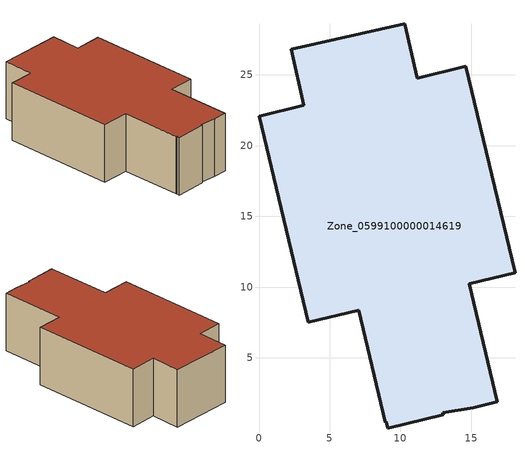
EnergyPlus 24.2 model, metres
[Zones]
Zone_0599100000014619
 floor ground (C_G): 7.04,8.36 3.5,7.51 0,22.09 3.18,22.85 2.3,26.81 10.31,28.61 11.19,24.78 14.61,25.6 18.11,11.02 14.87,10.24 16.87,1.88 15.15,1.47 12.99,1.11 13.03,0.96 9.12,0.02 9.01,0.46 8.93,0.45 z0
 wall outside (C_F): 11.19,24.78 10.31,28.61 2.3,26.81 3.18,22.85 0,22.09 3.5,7.51 7.04,8.36 8.93,0.45 9.01,0.46 9.12,0.02 13.03,0.96 12.99,1.11 15.15,1.47 16.87,1.88 14.87,10.24 18.11,11.02 14.61,25.6 11.19,24.78 z0:7.81
 roof outside (C_R): 8.93,0.45 9.01,0.46 9.12,0.02 13.03,0.96 12.99,1.11 15.15,1.47 16.87,1.88 14.87,10.24 18.11,11.02 14.61,25.6 11.19,24.78 10.31,28.61 2.3,26.81 3.18,22.85 0,22.09 3.5,7.51 7.04,8.36 z7.81
[BUILDING]
Pand.0599100000014619: North Axis=0; Terrain=City; Loads Convergence Tolerance Value=0.04; Temperature Convergence Tolerance Value=0.4; Solar Distribution=FullExterior; Maximum Number of Warmup Days=25; Minimum Number of Warmup Days=1
[Site:Location]
Rotterdam.The.Hague.AP_ZH_NLD Design_Conditions: Latitude=51.96; Longitude=4.45; Time Zone=1; Elevation=-4.5
[SITE:GROUNDTEMPERATURE:BUILDINGSURFACE]
18, 18, 18, 18, 18, 18, 18, 18, 18, 18, 18, 18
[MATERIAL] Thermal Absorptance=0.9; Solar Absorptance=0.7; Visible Absorptance=0.7
Name | Roughness | Thickness | Conductivity | Density | Specific Heat
G.D.1965 | MediumSmooth | 0.15 | 1 | 540 | 1210
F.D.1965 | Rough | 0.3 | 0.857143 | 1920 | 840
R.D.1965 | MediumRough | 0.2 | 0.08 | 1500 | 1000
[CONSTRUCTION]
C_G: G.D.1965
C_F: F.D.1965
C_R: R.D.1965
[ZONE]
Zone_0599100000014619: Type=1; Multiplier=1; Ceiling Height=Autocalculate; Volume=Autocalculate; Floor Area=autocalculate; Part of Total Floor Area=Yes
[ZONEINFILTRATION:DESIGNFLOWRATE]
Infil_Zone_0599100000014619: Zone or ZoneList or Space or SpaceList=Zone_0599100000014619; Schedule=AlwaysOn; Design Flow Rate Calculation Method=Flow/Area; Flow Rate per Floor Area=0.0042; Constant Term Coefficient=1; Temperature Term Coefficient=0; Velocity Term Coefficient=0; Velocity Squared Term Coefficient=0
[HVACTEMPLATE:ZONE:IDEALLOADSAIRSYSTEM]
Zone_0599100000014619: Maximum Heating Supply Air Temperature=50; Minimum Cooling Supply Air Temperature=13; Maximum Heating Supply Air Humidity Ratio=0.0156; Minimum Cooling Supply Air Humidity Ratio=0.0077; Heating Limit=NoLimit; Cooling Limit=NoLimit; Dehumidification Control Type=ConstantSensibleHeatRatio; Cooling Sensible Heat Ratio=0.7; Dehumidification Setpoint=60; Humidification Control Type=None; Humidification Setpoint=30; Outdoor Air Method=None; Outdoor Air Flow Rate per Person=0.00944; Outdoor Air Flow Rate per Zone Floor Area=0; Outdoor Air Flow Rate per Zone=0; Demand Controlled Ventilation Type=None; Outdoor Air Economizer Type=NoEconomizer; Heat Recovery Type=None; Sensible Heat Recovery Effectiveness=0.7; Latent Heat Recovery Effectiveness=0.65
[ZONECONTROL:THERMOSTAT]
ThermostatControl_Zone_0599100000014619: Zone or ZoneList=Zone_0599100000014619; Control Type Schedule=DualSetpointControlType; Control 1=Thermostat_Zone_0599100000014619; Temperature Difference Between Cutout And Setpoint=0
[THERMOSTATSETPOINT:DUALSETPOINT]
Thermostat_Zone_0599100000014619: Heating Setpoint Temperature Schedule=HeatingSetpoint_Zone_0599100000014619; Cooling Setpoint Temperature Schedule=CoolingSetpoint_Zone_0599100000014619
[SCHEDULE:COMPACT]
HeatingSetpoint_Zone_0599100000014619: Through: 12/31, For: AllDays, Until: 24:00, 21
CoolingSetpoint_Zone_0599100000014619: Through: 12/31, For: AllDays, Until: 24:00, 24
DualSetpointControlType: Through: 12/31, For: AllDays, Until: 24:00, 4
AlwaysOn: Through: 12/31, For: AllDays, Until: 24:00, 1
